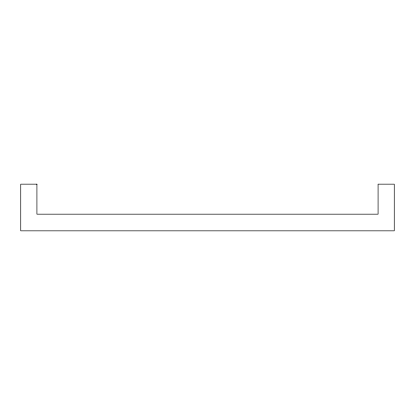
<?xml version="1.0" encoding="UTF-8"?>
<svg xmlns="http://www.w3.org/2000/svg" width="415" height="415" viewBox="0 0 415 415"><rect width="100%" height="100%" fill="white"/><g stroke="black" fill="none" stroke-linecap="round" stroke-linejoin="round"><path stroke-width="0.62" d="M36.919 184.156L20.75 184.156L20.75 230.844L394.25 230.844L394.25 184.156L378.081 184.156L378.081 214.171L36.919 214.171L36.919 184.156"/></g></svg>
